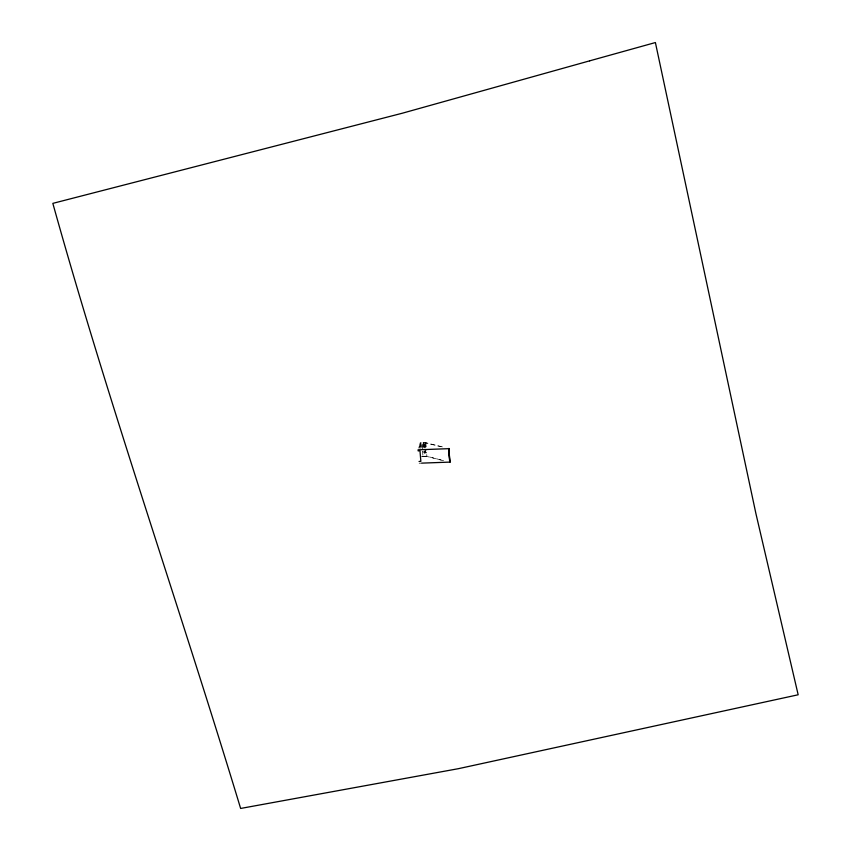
<?xml version="1.0" encoding="UTF-8"?>
<svg xmlns="http://www.w3.org/2000/svg" width="851" height="851" viewBox="0 0 851 851"><rect width="100%" height="100%" fill="white"/><g stroke="black" fill="none" stroke-linecap="round" stroke-linejoin="round"><path stroke-width="0.64" stroke-dasharray="4.25 3.19" d="M423.447 442.85L422.745 447.913M425.351 447.828A9.191 1.159 87.9 0 1 425.34 445.998A9.212 1.17 87.8 0 1 424.84 442.807L424.149 447.86M426.085 452.583L424.553 452.881L425.17 450.998M424.341 452.955L425.117 450.307L426.33 452.881L424.341 452.955L426.33 452.881M423.841 446.786L424.617 444.158L425.84 446.711L423.841 446.786L425.84 446.711M424.053 446.701L424.66 444.605L425.606 446.647L424.032 446.467M420.809 448.371L422.053 444.701L420.245 444.775L418.99 448.445M418.83 447.594L420.341 443.158L425.766 442.956L441.095 446.754M442.424 446.892L425.777 442.701L420.086 442.914L420.49 447.913M420.351 443.105L420.734 447.988L420.256 443.063L425.84 442.903M422.787 444.818L424.192 444.765M425.33 445.998L423.936 446.052A9.191 1.17 87.9 0 0 423.958 447.881M421.447 456.391L426.904 456.189M422.447 456.476L426.84 456.242L443.403 460.582M422.341 456.615L426.925 456.423M419.171 463.221L421.819 463.125M443.562 460.731L426.894 456.455L426.521 451.36M426.106 452.817L425.149 450.764L424.553 452.881M423.064 451.221C422.83 452.838 425.574 452.743 424.458 451.168M425.819 442.669L426.425 450.147M422.053 444.701L422.479 449.945M422.585 451.253L422.904 455.189M423.936 446.03A9.212 1.181 87.8 0 1 423.447 442.86"/><path stroke-width="1.28" d="M449.53 462.114L421.819 463.125M448.828 448.498L449.892 462.412L448.892 448.477M419.032 461.455L420.851 461.391L419.99 450.817L418.16 450.892L418.075 449.807L448.498 448.679M448.679 448.647L449.722 462.242M589.658 60.846L402.289 113.226L52.836 203.368C109.556 406.884 179.423 606.306 240.631 808.45L458.37 768.687L798.164 694.778L755.922 513.621L655.398 42.55L589.658 60.846"/></g></svg>
